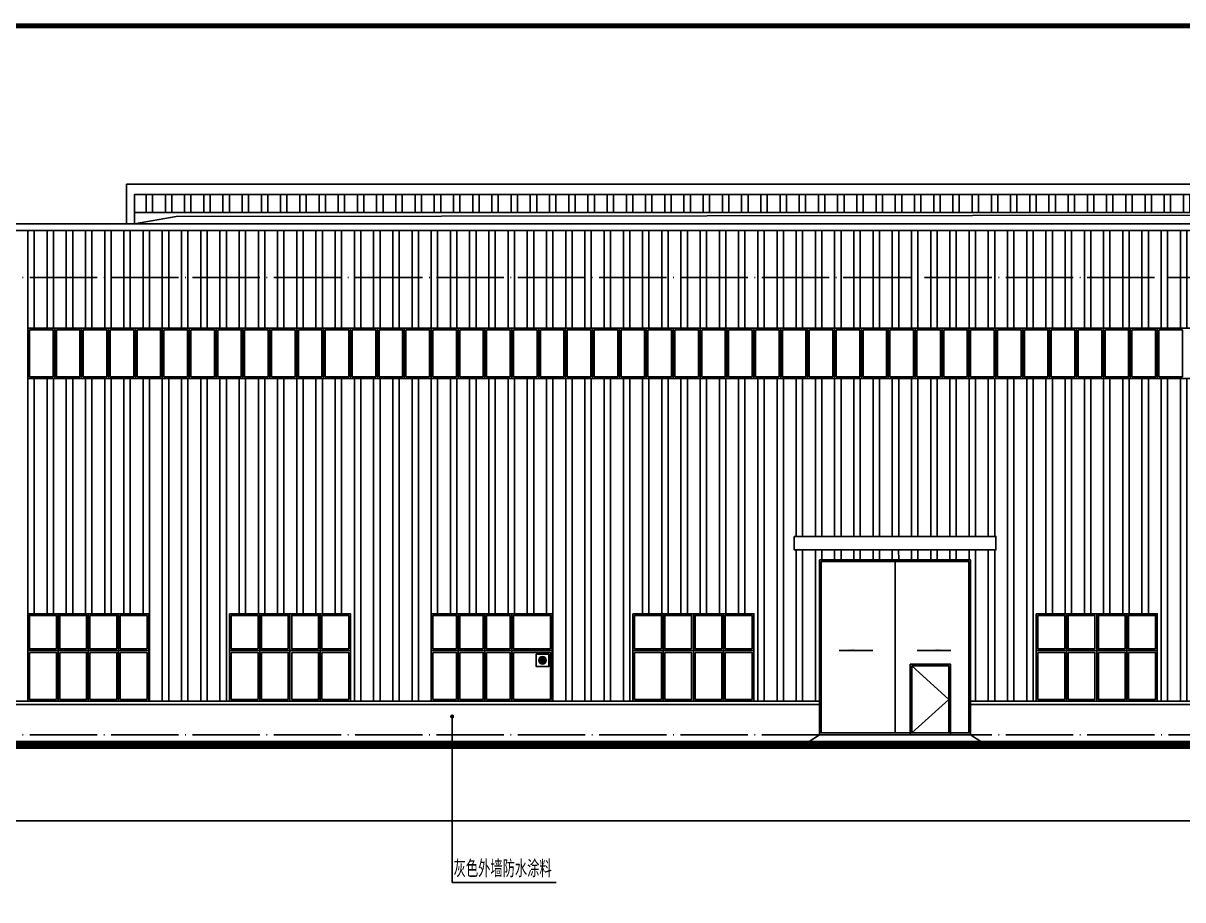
# Model space of a CAD drawing. Extents: x 1900113 to 2270874, y 17288394 to 17931430.
# Drawn here: x 2134986 to 2169486, y 17494311 to 17520395 of the extents above; entities that cross this region are included whole.
import ezdxf

# ---------------------------------------------------------------- set-up
doc = ezdxf.new("R2010")
doc.units = 0
doc.header["$LTSCALE"] = 1000
doc.header["$MEASUREMENT"] = 0
doc.linetypes.add('DOTE', pattern=[2.42, 2, -0.2, 0.02, -0.2])
doc.layers.get('Defpoints').update_dxf_attribs({"color": 250})
for name, color, linetype in [('0 - 立面线', 7, 'Continuous'), ('AXIS_外部', 171, 'Continuous'), ('DIM_LEAD', 145, 'Continuous'), ('DOTE', 1, 'DOTE'), ('PUB_TEXT', 7, 'Continuous'), ('TK', 4, 'Continuous'), ('WINDOW', 140, 'Continuous'), ('填充', 8, 'Continuous')]:
    doc.layers.add(name, color=color, linetype=linetype)
doc.styles.add('_TCH_DIM', font='SIMPLEX', dxfattribs={"bigfont": 'GBCBIG'})
doc.styles.add('_TCH_DIM_T3', font='SIMPLEX', dxfattribs={"width": 0.705882, "bigfont": 'GBCBIG'})
doc.dimstyles.new('_TCH_ARCH&&150', dxfattribs={"dimtxt": 446.25, "dimasz": 150, "dimexe": 375, "dimexo": 450, "dimgap": 189.375, "dimtad": 1, "dimdec": 0, "dimzin": 0, "dimdsep": 46, "dimtxsty": '_TCH_DIM_T3', "dimblk": 'ARCHTICK', "dimcen": 0.09, "dimclrt": 7, "dimazin": 2, "dimtfac": 1, "dimtdec": 0, "dimtix": 1, "dimtmove": 2, "dimatfit": 3, "dimfxl": 0, "dimtolj": 1, "dimtzin": 0, "dimarcsym": 0})

# ---------------------------------------------------------------- blocks, each defined once
blk = doc.blocks.new('A$C474D48D3')
h = blk.add_hatch(color=1)
edge = h.paths.add_edge_path()
edge.add_arc((-125, -125), 75, 0, 360)
blk.add_lwpolyline([(-250, 0), (0, 0), (0, -250), (-250, -250)], close=True)
blk.add_circle((-125, -125), 75)
blk = doc.blocks.new('GeYuanFrame_10587063', base_point=(20.09, 4.53))
at = {"layer": 'TK', "const_width": 1}
blk.add_lwpolyline([(45.09, 588.53), (1061.09, 588.53), (1061.09, 14.53), (45.09, 14.53)], close=True, dxfattribs=at)
blk = doc.blocks.new('_ArchTick')
at = {"color": 0, "linetype": 'ByBlock', "const_width": 0.4}
blk.add_lwpolyline([(-0.5, -0.5), (0.5, 0.5)], dxfattribs=at)
blk = doc.blocks.new('*D130')
at = {"layer": 'AXIS_外部', "color": 0, "lineweight": -2}
for p, q in [((2133924, 17498674), (2133924, 17496287)), ((2241924, 17498674), (2241924, 17496287)), ((2133924, 17496662), (2241924, 17496662))]:
    blk.add_line(p, q, dxfattribs=at)
at = {"layer": 'Defpoints', "color": 0}
for p in [(2133924, 17499124), (2241924, 17499124), (2241924, 17496662)]:
    blk.add_point(p, dxfattribs=at)
at = {"layer": 'AXIS_外部', "color": 0, "lineweight": -2, "xscale": 150, "yscale": 150, "zscale": 150, "rotation": 180}
blk.add_blockref('_ArchTick', (2133924, 17496662), dxfattribs=at)
at = {"layer": 'AXIS_外部', "color": 0, "lineweight": -2, "xscale": 150, "yscale": 150, "zscale": 150}
blk.add_blockref('_ArchTick', (2241924, 17496662), dxfattribs=at)
at = {"layer": 'AXIS_外部', "color": 7, "insert": (2187924, 17497075), "char_height": 446.2, "attachment_point": 5, "style": '_TCH_DIM_T3'}
blk.add_mtext('\\A1;108000', dxfattribs=at)

msp = doc.modelspace()

# ---------------------------------------------------------------- hatches: boundary and pattern name
at = {"layer": 'WINDOW'}
for points in [[(2159265.3, 17501724.2), (2159715.3, 17501724.2), (2159715.3, 17501784.2)], [(2162581.7, 17501724.2), (2162131.7, 17501724.2), (2162131.7, 17501784.2)]]:
    msp.add_hatch(color=256, dxfattribs=at).paths.add_polyline_path(points)
at = {"layer": '填充'}
h = msp.add_hatch(dxfattribs=at)
h.set_pattern_fill('ANSI32,_O', color=256, scale=120, angle=45)
h.set_pattern_definition([(90, (-1624.4, 5784.9), (-571.5, 6e-14), []), (90, (-1433.9, 5975.4), (-571.5, 6e-14), [])])
h.paths.add_polyline_path([(2234299.1, 17515302.3), (2138299.1, 17515302.3), (2138299.1, 17514757.7), (2234299.1, 17514757.7)])
h = msp.add_hatch(dxfattribs=at)
h.set_pattern_fill('ANSI32,_O', color=256, scale=120, angle=45)
h.set_pattern_definition([(90, (0, 0), (-571.5, 6e-14), []), (90, (190.5, 190.5), (-571.5, 6e-14), [])])
edge = h.paths.add_edge_path()
edge.add_line((2241963.5, 17514224.2), (2181881.8, 17514224.2))
edge.add_line((2181881.8, 17514224.2), (2181881.8, 17512035.7))
edge.add_arc((2181881.8, 17512065.7), 30, 90, 270, ccw=False)
edge.add_line((2181881.8, 17512095.7), (2181881.8, 17514224.2))
edge.add_line((2181881.8, 17514224.2), (2133883.5, 17514224.2))
edge.add_line((2133883.5, 17514224.2), (2133883.5, 17500224.2))
edge.add_line((2133883.5, 17500224.2), (2135123.5, 17500224.2))
edge.add_line((2135123.5, 17500224.2), (2135123.5, 17502824.2))
edge.add_line((2135123.5, 17502824.2), (2138723.5, 17502824.2))
edge.add_line((2138723.5, 17502824.2), (2138723.5, 17500224.2))
edge.add_line((2138723.5, 17500224.2), (2141123.5, 17500224.2))
edge.add_line((2141123.5, 17500224.2), (2141123.5, 17502824.2))
edge.add_line((2141123.5, 17502824.2), (2144723.5, 17502824.2))
edge.add_line((2144723.5, 17502824.2), (2144723.5, 17500224.2))
edge.add_line((2144723.5, 17500224.2), (2147123.5, 17500224.2))
edge.add_line((2147123.5, 17500224.2), (2147123.5, 17502824.2))
edge.add_line((2147123.5, 17502824.2), (2150723.5, 17502824.2))
edge.add_line((2150723.5, 17502824.2), (2150723.5, 17500224.2))
edge.add_line((2150723.5, 17500224.2), (2153123.5, 17500224.2))
edge.add_line((2153123.5, 17500224.2), (2153123.5, 17502824.2))
edge.add_line((2153123.5, 17502824.2), (2156723.5, 17502824.2))
edge.add_line((2156723.5, 17502824.2), (2156723.5, 17500224.2))
edge.add_line((2156723.5, 17500224.2), (2158673.5, 17500224.2))
edge.add_line((2158673.5, 17500224.2), (2158673.5, 17504424.2))
edge.add_line((2158673.5, 17504424.2), (2163173.5, 17504424.2))
edge.add_line((2163173.5, 17504424.2), (2163173.5, 17500224.2))
edge.add_line((2163173.5, 17500224.2), (2165123.5, 17500224.2))
edge.add_line((2165123.5, 17500224.2), (2165123.5, 17502824.2))
edge.add_line((2165123.5, 17502824.2), (2168723.5, 17502824.2))
edge.add_line((2168723.5, 17502824.2), (2168723.5, 17500224.2))
edge.add_line((2168723.5, 17500224.2), (2171123.5, 17500224.2))
edge.add_line((2171123.5, 17500224.2), (2171123.5, 17502824.2))
edge.add_line((2171123.5, 17502824.2), (2174723.5, 17502824.2))
edge.add_line((2174723.5, 17502824.2), (2174723.5, 17500224.2))
edge.add_line((2174723.5, 17500224.2), (2177123.5, 17500224.2))
edge.add_line((2177123.5, 17500224.2), (2177123.5, 17502824.2))
edge.add_line((2177123.5, 17502824.2), (2180723.5, 17502824.2))
edge.add_line((2180723.5, 17502824.2), (2180723.5, 17500224.2))
edge.add_line((2180723.5, 17500224.2), (2183123.5, 17500224.2))
edge.add_line((2183123.5, 17500224.2), (2183123.5, 17502824.2))
edge.add_line((2183123.5, 17502824.2), (2186723.5, 17502824.2))
edge.add_line((2186723.5, 17502824.2), (2186723.5, 17500224.2))
edge.add_line((2186723.5, 17500224.2), (2189123.5, 17500224.2))
edge.add_line((2189123.5, 17500224.2), (2189123.5, 17502824.2))
edge.add_line((2189123.5, 17502824.2), (2192723.5, 17502824.2))
edge.add_line((2192723.5, 17502824.2), (2192723.5, 17500224.2))
edge.add_line((2192723.5, 17500224.2), (2195123.5, 17500224.2))
edge.add_line((2195123.5, 17500224.2), (2195123.5, 17502824.2))
edge.add_line((2195123.5, 17502824.2), (2198723.5, 17502824.2))
edge.add_line((2198723.5, 17502824.2), (2198723.5, 17500224.2))
edge.add_line((2198723.5, 17500224.2), (2201123.5, 17500224.2))
edge.add_line((2201123.5, 17500224.2), (2201123.5, 17502824.2))
edge.add_line((2201123.5, 17502824.2), (2204723.5, 17502824.2))
edge.add_line((2204723.5, 17502824.2), (2204723.5, 17500224.2))
edge.add_line((2204723.5, 17500224.2), (2206673.5, 17500224.2))
edge.add_line((2206673.5, 17500224.2), (2206673.5, 17504424.2))
edge.add_line((2206673.5, 17504424.2), (2204573.5, 17504424.2))
edge.add_line((2204573.5, 17504424.2), (2205023.5, 17503974.2))
edge.add_line((2205023.5, 17503974.2), (2204123.5, 17503974.2))
edge.add_line((2204123.5, 17503974.2), (2204573.5, 17504424.2))
edge.add_line((2204573.5, 17504424.2), (2206673.5, 17504424.2))
edge.add_line((2206673.5, 17504424.2), (2211173.5, 17504424.2))
edge.add_line((2211173.5, 17504424.2), (2211173.5, 17500224.2))
edge.add_line((2211173.5, 17500224.2), (2213123.5, 17500224.2))
edge.add_line((2213123.5, 17500224.2), (2213123.5, 17502824.2))
edge.add_line((2213123.5, 17502824.2), (2216723.5, 17502824.2))
edge.add_line((2216723.5, 17502824.2), (2216723.5, 17500224.2))
edge.add_line((2216723.5, 17500224.2), (2219123.5, 17500224.2))
edge.add_line((2219123.5, 17500224.2), (2219123.5, 17502824.2))
edge.add_line((2219123.5, 17502824.2), (2222723.5, 17502824.2))
edge.add_line((2222723.5, 17502824.2), (2222723.5, 17500224.2))
edge.add_line((2222723.5, 17500224.2), (2225123.5, 17500224.2))
edge.add_line((2225123.5, 17500224.2), (2225123.5, 17502824.2))
edge.add_line((2225123.5, 17502824.2), (2228723.5, 17502824.2))
edge.add_line((2228723.5, 17502824.2), (2228723.5, 17500224.2))
edge.add_line((2228723.5, 17500224.2), (2231123.5, 17500224.2))
edge.add_line((2231123.5, 17500224.2), (2231123.5, 17502824.2))
edge.add_line((2231123.5, 17502824.2), (2234723.5, 17502824.2))
edge.add_line((2234723.5, 17502824.2), (2234723.5, 17500224.2))
edge.add_line((2234723.5, 17500224.2), (2237123.5, 17500224.2))
edge.add_line((2237123.5, 17500224.2), (2237123.5, 17502824.2))
edge.add_line((2237123.5, 17502824.2), (2240723.5, 17502824.2))
edge.add_line((2240723.5, 17502824.2), (2240723.5, 17500224.2))
edge.add_line((2240723.5, 17500224.2), (2241963.5, 17500224.2))
edge.add_line((2241963.5, 17500224.2), (2241963.5, 17514224.2))
h.paths.add_polyline_path([(2135123.5, 17509824.2), (2135123.5, 17511324.2), (2240723.5, 17511324.2), (2240723.5, 17509824.2)], flags=16)
h.paths.add_polyline_path([(2205023.5, 17505174.2), (2204573.5, 17504724.2), (2205923.5, 17504724.2), (2205923.5, 17505124.2), (2211923.5, 17505124.2), (2211923.5, 17504724.2), (2205923.5, 17504724.2), (2204573.5, 17504724.2), (2204123.5, 17505174.2)], flags=16)
h.paths.add_polyline_path([(2163923.5, 17505124.2), (2163923.5, 17504724.2), (2157923.5, 17504724.2), (2157923.5, 17505124.2)], flags=16)
h.paths.add_polyline_path([(2202519.4, 17503180.1), (2204002.6, 17503180.1), (2204002.6, 17503849.5), (2202519.4, 17503849.5)], flags=16)
h.paths.add_polyline_path([(2202519.4, 17505220.1), (2204002.6, 17505220.1), (2204002.6, 17505889.5), (2202519.4, 17505889.5)], flags=16)

# ---------------------------------------------------------------- linework, layer by layer
for p, q in [((2234539.1, 17515602.3), (2138059.1, 17515602.3)), ((2138059.1, 17514424.2), (2138059.1, 17515602.3)), ((2234299.1, 17515302.3), (2138299.1, 17515302.3)), ((2138299.1, 17514424.2), (2138299.1, 17515302.3)), ((2234299.1, 17514757.7), (2138299.1, 17514757.7)), ((2127923.5, 17499024.2), (2249162.4, 17499024.2)), ((2127923.5, 17498824.2), (2249162.4, 17498824.2))]:
    msp.add_line(p, q)
for points in [[(2234299.1, 17515302.3), (2138299.1, 17515302.3), (2138299.1, 17514757.7), (2234299.1, 17514757.7)], [(2135123.5, 17509824.2), (2240723.5, 17509824.2), (2240723.5, 17511324.2), (2135123.5, 17511324.2)]]:
    msp.add_lwpolyline(points, close=True)
msp.add_lwpolyline([(2138299.1, 17514424.2), (2139537.2, 17514642.4), (2234299.1, 17514757.7)])
at = {"layer": '0 - 立面线'}
for p, q in [((2133683.5, 17514424.2), (2242163.5, 17514424.2)), ((2133883.5, 17514224.2), (2241963.5, 17514224.2)), ((2135923.5, 17511324.2), (2135923.5, 17509824.2)), ((2136723.5, 17511324.2), (2136723.5, 17509824.2)), ((2137523.5, 17511324.2), (2137523.5, 17509824.2)), ((2138323.5, 17511324.2), (2138323.5, 17509824.2)), ((2139123.5, 17511324.2), (2139123.5, 17509824.2)), ((2139923.5, 17511324.2), (2139923.5, 17509824.2)), ((2140723.5, 17511324.2), (2140723.5, 17509824.2)), ((2141523.5, 17511324.2), (2141523.5, 17509824.2)), ((2142323.5, 17511324.2), (2142323.5, 17509824.2)), ((2143123.5, 17511324.2), (2143123.5, 17509824.2)), ((2143923.5, 17511324.2), (2143923.5, 17509824.2)), ((2144723.5, 17511324.2), (2144723.5, 17509824.2)), ((2145523.5, 17511324.2), (2145523.5, 17509824.2)), ((2146323.5, 17511324.2), (2146323.5, 17509824.2)), ((2147123.5, 17511324.2), (2147123.5, 17509824.2)), ((2147923.5, 17511324.2), (2147923.5, 17509824.2)), ((2148723.5, 17511324.2), (2148723.5, 17509824.2)), ((2149523.5, 17511324.2), (2149523.5, 17509824.2)), ((2150323.5, 17511324.2), (2150323.5, 17509824.2)), ((2151123.5, 17511324.2), (2151123.5, 17509824.2)), ((2151923.5, 17511324.2), (2151923.5, 17509824.2)), ((2152723.5, 17511324.2), (2152723.5, 17509824.2)), ((2153523.5, 17511324.2), (2153523.5, 17509824.2)), ((2154323.5, 17511324.2), (2154323.5, 17509824.2)), ((2155123.5, 17511324.2), (2155123.5, 17509824.2)), ((2155923.5, 17511324.2), (2155923.5, 17509824.2)), ((2156723.5, 17511324.2), (2156723.5, 17509824.2)), ((2157523.5, 17511324.2), (2157523.5, 17509824.2)), ((2158323.5, 17511324.2), (2158323.5, 17509824.2)), ((2159123.5, 17511324.2), (2159123.5, 17509824.2)), ((2159923.5, 17511324.2), (2159923.5, 17509824.2)), ((2160723.5, 17511324.2), (2160723.5, 17509824.2)), ((2161523.5, 17511324.2), (2161523.5, 17509824.2)), ((2162323.5, 17511324.2), (2162323.5, 17509824.2)), ((2163123.5, 17511324.2), (2163123.5, 17509824.2)), ((2163923.5, 17511324.2), (2163923.5, 17509824.2)), ((2164723.5, 17511324.2), (2164723.5, 17509824.2)), ((2165523.5, 17511324.2), (2165523.5, 17509824.2)), ((2166323.5, 17511324.2), (2166323.5, 17509824.2)), ((2167123.5, 17511324.2), (2167123.5, 17509824.2)), ((2167923.5, 17511324.2), (2167923.5, 17509824.2)), ((2168723.5, 17511324.2), (2168723.5, 17509824.2)), ((2160923.5, 17504374.2), (2160923.5, 17499274.2)), ((2136023.5, 17502824.2), (2136023.5, 17500224.2)), ((2136923.5, 17502824.2), (2136923.5, 17500224.2)), ((2137823.5, 17502824.2), (2137823.5, 17500224.2)), ((2142023.5, 17502824.2), (2142023.5, 17500224.2)), ((2142923.5, 17502824.2), (2142923.5, 17500224.2)), ((2143823.5, 17502824.2), (2143823.5, 17500224.2)), ((2147923.5, 17502824.2), (2147923.5, 17500224.2)), ((2148723.5, 17502824.2), (2148723.5, 17500224.2)), ((2149523.5, 17502824.2), (2149523.5, 17500224.2)), ((2154023.5, 17502824.2), (2154023.5, 17500224.2)), ((2154923.5, 17502824.2), (2154923.5, 17500224.2)), ((2155823.5, 17502824.2), (2155823.5, 17500224.2)), ((2166023.5, 17502824.2), (2166023.5, 17500224.2)), ((2166923.5, 17502824.2), (2166923.5, 17500224.2)), ((2167823.5, 17502824.2), (2167823.5, 17500224.2)), ((2135123.5, 17501724.2), (2138723.5, 17501724.2)), ((2141123.5, 17501724.2), (2144723.5, 17501724.2)), ((2147123.5, 17501724.2), (2150723.5, 17501724.2)), ((2153123.5, 17501724.2), (2156723.5, 17501724.2)), ((2165123.5, 17501724.2), (2168723.5, 17501724.2)), ((2133583.5, 17500224.2), (2158673.5, 17500224.2)), ((2163173.5, 17500224.2), (2206673.5, 17500224.2)), ((2133583.5, 17500124.2), (2158673.5, 17500124.2)), ((2163173.5, 17500124.2), (2206673.5, 17500124.2))]:
    msp.add_line(p, q, dxfattribs=at)
for points in [[(2157923.5, 17505124.2), (2157923.5, 17504724.2), (2163923.5, 17504724.2), (2163923.5, 17505124.2)], [(2158673.5, 17504424.2), (2163173.5, 17504424.2), (2163173.5, 17499224.2), (2158673.5, 17499224.2)], [(2135123.5, 17502824.2), (2138723.5, 17502824.2), (2138723.5, 17500224.2), (2135123.5, 17500224.2)], [(2141123.5, 17502824.2), (2144723.5, 17502824.2), (2144723.5, 17500224.2), (2141123.5, 17500224.2)], [(2147123.5, 17502824.2), (2150723.5, 17502824.2), (2150723.5, 17500224.2), (2147123.5, 17500224.2)], [(2153123.5, 17502824.2), (2156723.5, 17502824.2), (2156723.5, 17500224.2), (2153123.5, 17500224.2)], [(2165123.5, 17502824.2), (2168723.5, 17502824.2), (2168723.5, 17500224.2), (2165123.5, 17500224.2)], [(2161373.5, 17501324.2), (2162573.5, 17501324.2), (2162573.5, 17499224.2), (2161373.5, 17499224.2)], [(2163173.5, 17499224.2), (2158673.5, 17499224.2), (2158373.5, 17499024.2), (2163473.5, 17499024.2)]]:
    msp.add_lwpolyline(points, close=True, dxfattribs=at)
at = {"layer": '0 - 立面线', "const_width": 200}
msp.add_lwpolyline([(2127923.5, 17498924.2), (2249162.4, 17498924.2)], dxfattribs=at)
at = {"layer": 'DIM_LEAD'}
for p, q in [((2147747.8, 17499766), (2147747.8, 17494824.9)), ((2147747.8, 17494824.9), (2150843, 17494824.9))]:
    msp.add_line(p, q, dxfattribs=at)
at = {"layer": 'DIM_LEAD', "const_width": 60}
msp.add_lwpolyline([(2147747.8, 17499796, 1), (2147747.8, 17499736, 1)], format="xyb", close=True, dxfattribs=at)
at = {"layer": 'DOTE'}
for p, q in [((2127923.5, 17512824.2), (2248018.3, 17512824.2)), ((2127923.5, 17499224.2), (2249162.4, 17499224.2))]:
    msp.add_line(p, q, dxfattribs=at)
at = {"layer": 'WINDOW'}
for points in [[(2135173.5, 17511274.2), (2135873.5, 17511274.2), (2135873.5, 17509874.2), (2135173.5, 17509874.2)], [(2135973.5, 17511274.2), (2136673.5, 17511274.2), (2136673.5, 17509874.2), (2135973.5, 17509874.2)], [(2136773.5, 17511274.2), (2137473.5, 17511274.2), (2137473.5, 17509874.2), (2136773.5, 17509874.2)], [(2137573.5, 17511274.2), (2138273.5, 17511274.2), (2138273.5, 17509874.2), (2137573.5, 17509874.2)], [(2138373.5, 17511274.2), (2139073.5, 17511274.2), (2139073.5, 17509874.2), (2138373.5, 17509874.2)], [(2139173.5, 17511274.2), (2139873.5, 17511274.2), (2139873.5, 17509874.2), (2139173.5, 17509874.2)], [(2139973.5, 17511274.2), (2140673.5, 17511274.2), (2140673.5, 17509874.2), (2139973.5, 17509874.2)], [(2140773.5, 17511274.2), (2141473.5, 17511274.2), (2141473.5, 17509874.2), (2140773.5, 17509874.2)], [(2141573.5, 17511274.2), (2142273.5, 17511274.2), (2142273.5, 17509874.2), (2141573.5, 17509874.2)], [(2142373.5, 17511274.2), (2143073.5, 17511274.2), (2143073.5, 17509874.2), (2142373.5, 17509874.2)], [(2143173.5, 17511274.2), (2143873.5, 17511274.2), (2143873.5, 17509874.2), (2143173.5, 17509874.2)], [(2143973.5, 17511274.2), (2144673.5, 17511274.2), (2144673.5, 17509874.2), (2143973.5, 17509874.2)], [(2144773.5, 17511274.2), (2145473.5, 17511274.2), (2145473.5, 17509874.2), (2144773.5, 17509874.2)], [(2145573.5, 17511274.2), (2146273.5, 17511274.2), (2146273.5, 17509874.2), (2145573.5, 17509874.2)], [(2146373.5, 17511274.2), (2147073.5, 17511274.2), (2147073.5, 17509874.2), (2146373.5, 17509874.2)], [(2147173.5, 17511274.2), (2147873.5, 17511274.2), (2147873.5, 17509874.2), (2147173.5, 17509874.2)], [(2147973.5, 17511274.2), (2148673.5, 17511274.2), (2148673.5, 17509874.2), (2147973.5, 17509874.2)], [(2148773.5, 17511274.2), (2149473.5, 17511274.2), (2149473.5, 17509874.2), (2148773.5, 17509874.2)], [(2149573.5, 17511274.2), (2150273.5, 17511274.2), (2150273.5, 17509874.2), (2149573.5, 17509874.2)], [(2150373.5, 17511274.2), (2151073.5, 17511274.2), (2151073.5, 17509874.2), (2150373.5, 17509874.2)], [(2151173.5, 17511274.2), (2151873.5, 17511274.2), (2151873.5, 17509874.2), (2151173.5, 17509874.2)], [(2151973.5, 17511274.2), (2152673.5, 17511274.2), (2152673.5, 17509874.2), (2151973.5, 17509874.2)], [(2152773.5, 17511274.2), (2153473.5, 17511274.2), (2153473.5, 17509874.2), (2152773.5, 17509874.2)], [(2153573.5, 17511274.2), (2154273.5, 17511274.2), (2154273.5, 17509874.2), (2153573.5, 17509874.2)], [(2154373.5, 17511274.2), (2155073.5, 17511274.2), (2155073.5, 17509874.2), (2154373.5, 17509874.2)], [(2155173.5, 17511274.2), (2155873.5, 17511274.2), (2155873.5, 17509874.2), (2155173.5, 17509874.2)], [(2155973.5, 17511274.2), (2156673.5, 17511274.2), (2156673.5, 17509874.2), (2155973.5, 17509874.2)], [(2156773.5, 17511274.2), (2157473.5, 17511274.2), (2157473.5, 17509874.2), (2156773.5, 17509874.2)], [(2157573.5, 17511274.2), (2158273.5, 17511274.2), (2158273.5, 17509874.2), (2157573.5, 17509874.2)], [(2158373.5, 17511274.2), (2159073.5, 17511274.2), (2159073.5, 17509874.2), (2158373.5, 17509874.2)], [(2159173.5, 17511274.2), (2159873.5, 17511274.2), (2159873.5, 17509874.2), (2159173.5, 17509874.2)], [(2159973.5, 17511274.2), (2160673.5, 17511274.2), (2160673.5, 17509874.2), (2159973.5, 17509874.2)], [(2160773.5, 17511274.2), (2161473.5, 17511274.2), (2161473.5, 17509874.2), (2160773.5, 17509874.2)], [(2161573.5, 17511274.2), (2162273.5, 17511274.2), (2162273.5, 17509874.2), (2161573.5, 17509874.2)], [(2162373.5, 17511274.2), (2163073.5, 17511274.2), (2163073.5, 17509874.2), (2162373.5, 17509874.2)], [(2163173.5, 17511274.2), (2163873.5, 17511274.2), (2163873.5, 17509874.2), (2163173.5, 17509874.2)], [(2163973.5, 17511274.2), (2164673.5, 17511274.2), (2164673.5, 17509874.2), (2163973.5, 17509874.2)], [(2164773.5, 17511274.2), (2165473.5, 17511274.2), (2165473.5, 17509874.2), (2164773.5, 17509874.2)], [(2165573.5, 17511274.2), (2166273.5, 17511274.2), (2166273.5, 17509874.2), (2165573.5, 17509874.2)], [(2166373.5, 17511274.2), (2167073.5, 17511274.2), (2167073.5, 17509874.2), (2166373.5, 17509874.2)], [(2167173.5, 17511274.2), (2167873.5, 17511274.2), (2167873.5, 17509874.2), (2167173.5, 17509874.2)], [(2167973.5, 17511274.2), (2168673.5, 17511274.2), (2168673.5, 17509874.2), (2167973.5, 17509874.2)], [(2168773.5, 17511274.2), (2169473.5, 17511274.2), (2169473.5, 17509874.2), (2168773.5, 17509874.2)], [(2163123.5, 17499274.2), (2158723.5, 17499274.2), (2158723.5, 17504374.2), (2163123.5, 17504374.2), (2163123.5, 17499274.2), (2163123.5, 17499274.2)], [(2135973.5, 17501774.2), (2135173.5, 17501774.2), (2135173.5, 17502774.2), (2135973.5, 17502774.2)], [(2136873.5, 17501774.2), (2136073.5, 17501774.2), (2136073.5, 17502774.2), (2136873.5, 17502774.2)], [(2137773.5, 17501774.2), (2136973.5, 17501774.2), (2136973.5, 17502774.2), (2137773.5, 17502774.2)], [(2138673.5, 17501774.2), (2137873.5, 17501774.2), (2137873.5, 17502774.2), (2138673.5, 17502774.2)], [(2141973.5, 17501774.2), (2141173.5, 17501774.2), (2141173.5, 17502774.2), (2141973.5, 17502774.2)], [(2142873.5, 17501774.2), (2142073.5, 17501774.2), (2142073.5, 17502774.2), (2142873.5, 17502774.2)], [(2143773.5, 17501774.2), (2142973.5, 17501774.2), (2142973.5, 17502774.2), (2143773.5, 17502774.2)], [(2144673.5, 17501774.2), (2143873.5, 17501774.2), (2143873.5, 17502774.2), (2144673.5, 17502774.2)], [(2147873.5, 17501774.2), (2147173.5, 17501774.2), (2147173.5, 17502774.2), (2147873.5, 17502774.2)], [(2148673.5, 17501774.2), (2147973.5, 17501774.2), (2147973.5, 17502774.2), (2148673.5, 17502774.2)], [(2149473.5, 17501774.2), (2148773.5, 17501774.2), (2148773.5, 17502774.2), (2149473.5, 17502774.2)], [(2150673.5, 17501774.2), (2149573.5, 17501774.2), (2149573.5, 17502774.2), (2150673.5, 17502774.2)], [(2153973.5, 17501774.2), (2153173.5, 17501774.2), (2153173.5, 17502774.2), (2153973.5, 17502774.2)], [(2154873.5, 17501774.2), (2154073.5, 17501774.2), (2154073.5, 17502774.2), (2154873.5, 17502774.2)], [(2155773.5, 17501774.2), (2154973.5, 17501774.2), (2154973.5, 17502774.2), (2155773.5, 17502774.2)], [(2156673.5, 17501774.2), (2155873.5, 17501774.2), (2155873.5, 17502774.2), (2156673.5, 17502774.2)], [(2165973.5, 17501774.2), (2165173.5, 17501774.2), (2165173.5, 17502774.2), (2165973.5, 17502774.2)], [(2166873.5, 17501774.2), (2166073.5, 17501774.2), (2166073.5, 17502774.2), (2166873.5, 17502774.2)], [(2167773.5, 17501774.2), (2166973.5, 17501774.2), (2166973.5, 17502774.2), (2167773.5, 17502774.2)], [(2168673.5, 17501774.2), (2167873.5, 17501774.2), (2167873.5, 17502774.2), (2168673.5, 17502774.2)], [(2135173.5, 17501674.2), (2135973.5, 17501674.2), (2135973.5, 17500274.2), (2135173.5, 17500274.2)], [(2136073.5, 17501674.2), (2136873.5, 17501674.2), (2136873.5, 17500274.2), (2136073.5, 17500274.2)], [(2136973.5, 17501674.2), (2137773.5, 17501674.2), (2137773.5, 17500274.2), (2136973.5, 17500274.2)], [(2137873.5, 17501674.2), (2138673.5, 17501674.2), (2138673.5, 17500274.2), (2137873.5, 17500274.2)], [(2141173.5, 17501674.2), (2141973.5, 17501674.2), (2141973.5, 17500274.2), (2141173.5, 17500274.2)], [(2142073.5, 17501674.2), (2142873.5, 17501674.2), (2142873.5, 17500274.2), (2142073.5, 17500274.2)], [(2142973.5, 17501674.2), (2143773.5, 17501674.2), (2143773.5, 17500274.2), (2142973.5, 17500274.2)], [(2143873.5, 17501674.2), (2144673.5, 17501674.2), (2144673.5, 17500274.2), (2143873.5, 17500274.2)], [(2147173.5, 17501674.2), (2147873.5, 17501674.2), (2147873.5, 17500274.2), (2147173.5, 17500274.2)], [(2147973.5, 17501674.2), (2148673.5, 17501674.2), (2148673.5, 17500274.2), (2147973.5, 17500274.2)], [(2148773, 17501674.2), (2149473.5, 17501674.2), (2149473.5, 17500274.2), (2148773, 17500274.2)], [(2149573.5, 17501674.2), (2150673.5, 17501674.2), (2150673.5, 17500274.2), (2149573.5, 17500274.2)], [(2153173.5, 17501674.2), (2153973.5, 17501674.2), (2153973.5, 17500274.2), (2153173.5, 17500274.2)], [(2154073.5, 17501674.2), (2154873.5, 17501674.2), (2154873.5, 17500274.2), (2154073.5, 17500274.2)], [(2154973.5, 17501674.2), (2155773.5, 17501674.2), (2155773.5, 17500274.2), (2154973.5, 17500274.2)], [(2155873.5, 17501674.2), (2156673.5, 17501674.2), (2156673.5, 17500274.2), (2155873.5, 17500274.2)], [(2165173.5, 17501674.2), (2165973.5, 17501674.2), (2165973.5, 17500274.2), (2165173.5, 17500274.2)], [(2166073.5, 17501674.2), (2166873.5, 17501674.2), (2166873.5, 17500274.2), (2166073.5, 17500274.2)], [(2166973.5, 17501674.2), (2167773.5, 17501674.2), (2167773.5, 17500274.2), (2166973.5, 17500274.2)], [(2167873.5, 17501674.2), (2168673.5, 17501674.2), (2168673.5, 17500274.2), (2167873.5, 17500274.2)], [(2161423.5, 17501274.2), (2162523.5, 17501274.2), (2162523.5, 17499274.2), (2161423.5, 17499274.2)]]:
    msp.add_lwpolyline(points, close=True, dxfattribs=at)
for points in [[(2160265.3, 17501724.2), (2159265.3, 17501724.2)], [(2161581.7, 17501724.2), (2162581.7, 17501724.2)], [(2161423.5, 17501274.2), (2162523.5, 17500274.2), (2161423.5, 17499274.2)]]:
    msp.add_lwpolyline(points, dxfattribs=at)

# ---------------------------------------------------------------- block references
for name, p, xscale, yscale, zscale in [('GeYuanFrame_10587063', (2113223.5, 17432720), 150, 150, 150), ('A$C474D48D3', (2150623.5, 17501624.2), 1.5, 1.5, 1.5)]:
    msp.add_blockref(name, p, dxfattribs=dict(xscale=xscale, yscale=yscale, zscale=zscale))

# ---------------------------------------------------------------- texts
at = {"layer": 'PUB_TEXT', "style": '_TCH_DIM'}
msp.add_text('灰色外墙防水涂料', height=506.38, dxfattribs=at).set_placement((2147792.4, 17494982.4))

# ---------------------------------------------------------------- dimensions: what is measured, and where the dimension line sits
at = {"layer": 'AXIS_外部'}
dim = msp.add_aligned_dim(p1=(2133923.5, 17499124.2), p2=(2241923.5, 17499124.2), distance=-2462.2, dimstyle='_TCH_ARCH&&150', dxfattribs=at)
dim.commit()
dim.dimension.update_dxf_attribs({"geometry": '*D130', "text_midpoint": (2187923.5, 17497074.5)})

doc.saveas('drawing.dxf')
